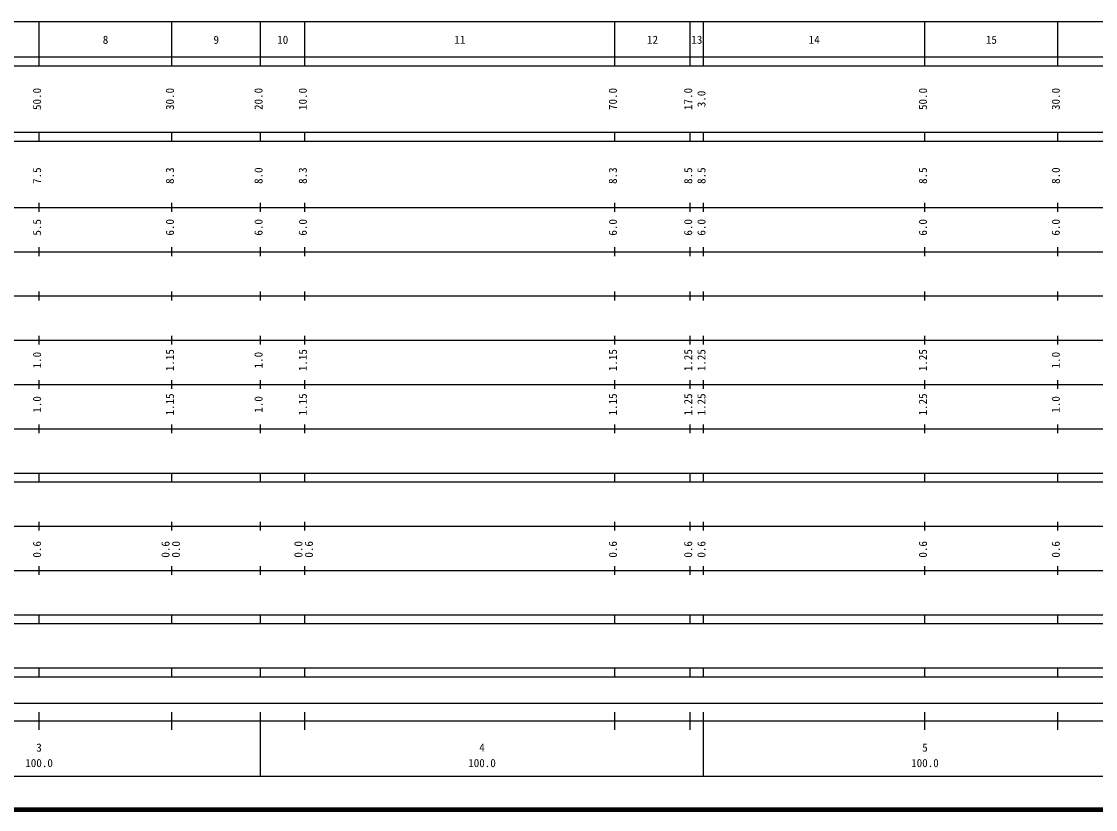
# Model space of a CAD drawing. Units: millimetres on the paper, enlarged 1000 times. Extents: x 40000 to 680000, y 20000 to 380000.
# Drawn here: x 314027 to 556508, y 20000 to 198000 of the extents above; entities that cross this region are included whole.
import ezdxf
from ezdxf.enums import TextEntityAlignment as Align

# ---------------------------------------------------------------- set-up
doc = ezdxf.new("R2010")
doc.units = ezdxf.units.MM
doc.header["$LTSCALE"] = 1000
doc.layers.add('M-TTL', color=2, linetype='Continuous', lineweight=140)
doc.layers.add('M-TTL-BAND', color=7, linetype='Continuous', lineweight=25)
doc.styles.add('ＭＳ ゴシック', font='')
doc.styles.get('ＭＳ ゴシック').set_extended_font_data('MS Gothic')

msp = doc.modelspace()

# ---------------------------------------------------------------- linework, layer by layer
at = {"layer": 'M-TTL'}
msp.add_line((40000, 20000), (680000, 20000), dxfattribs=at)
at = {"layer": 'M-TTL-BAND'}
for p, q in [((68000, 198000), (579000, 198000)), ((318000, 188000), (318000, 198000)), ((348000, 188000), (348000, 198000)), ((368000, 188000), (368000, 198000)), ((378000, 188000), (378000, 198000)), ((448000, 188000), (448000, 198000)), ((465000, 188000), (465000, 198000)), ((468000, 188000), (468000, 198000)), ((518000, 188000), (518000, 198000)), ((548000, 188000), (548000, 198000)), ((40000, 190000), (579000, 190000)), ((40000, 188000), (579000, 188000)), ((40000, 173000), (579000, 173000)), ((318000, 171000), (318000, 173000)), ((348000, 171000), (348000, 173000)), ((368000, 171000), (368000, 173000)), ((378000, 171000), (378000, 173000)), ((448000, 171000), (448000, 173000)), ((465000, 171000), (465000, 173000)), ((468000, 171000), (468000, 173000)), ((518000, 171000), (518000, 173000)), ((548000, 171000), (548000, 173000)), ((40000, 171000), (579000, 171000)), ((40000, 156000), (579000, 156000)), ((318000, 155000), (318000, 157000)), ((348000, 155000), (348000, 157000)), ((368000, 155000), (368000, 157000)), ((378000, 155000), (378000, 157000)), ((448000, 155000), (448000, 157000)), ((465000, 155000), (465000, 157000)), ((468000, 155000), (468000, 157000)), ((518000, 155000), (518000, 157000)), ((548000, 155000), (548000, 157000)), ((46000, 146000), (579000, 146000)), ((318000, 145000), (318000, 147000)), ((348000, 145000), (348000, 147000)), ((368000, 145000), (368000, 147000)), ((378000, 145000), (378000, 147000)), ((448000, 145000), (448000, 147000)), ((465000, 145000), (465000, 147000)), ((468000, 145000), (468000, 147000)), ((518000, 145000), (518000, 147000)), ((548000, 145000), (548000, 147000)), ((52000, 136000), (579000, 136000)), ((318000, 135000), (318000, 137000)), ((348000, 135000), (348000, 137000)), ((368000, 135000), (368000, 137000)), ((378000, 135000), (378000, 137000)), ((448000, 135000), (448000, 137000)), ((465000, 135000), (465000, 137000)), ((468000, 135000), (468000, 137000)), ((518000, 135000), (518000, 137000)), ((548000, 135000), (548000, 137000)), ((318000, 125000), (318000, 127000)), ((348000, 125000), (348000, 127000)), ((368000, 125000), (368000, 127000)), ((378000, 125000), (378000, 127000)), ((448000, 125000), (448000, 127000)), ((465000, 125000), (465000, 127000)), ((468000, 125000), (468000, 127000)), ((518000, 125000), (518000, 127000)), ((548000, 125000), (548000, 127000)), ((46000, 126000), (579000, 126000)), ((318000, 115000), (318000, 117000)), ((348000, 115000), (348000, 117000)), ((368000, 115000), (368000, 117000)), ((378000, 115000), (378000, 117000)), ((448000, 115000), (448000, 117000)), ((465000, 115000), (465000, 117000)), ((468000, 115000), (468000, 117000)), ((518000, 115000), (518000, 117000)), ((548000, 115000), (548000, 117000)), ((52000, 116000), (579000, 116000)), ((318000, 105000), (318000, 107000)), ((348000, 105000), (348000, 107000)), ((368000, 105000), (368000, 107000)), ((378000, 105000), (378000, 107000)), ((448000, 105000), (448000, 107000)), ((465000, 105000), (465000, 107000)), ((468000, 105000), (468000, 107000)), ((518000, 105000), (518000, 107000)), ((548000, 105000), (548000, 107000)), ((46000, 106000), (579000, 106000)), ((40000, 96000), (579000, 96000)), ((318000, 94000), (318000, 96000)), ((348000, 94000), (348000, 96000)), ((368000, 94000), (368000, 96000)), ((378000, 94000), (378000, 96000)), ((448000, 94000), (448000, 96000)), ((465000, 94000), (465000, 96000)), ((468000, 94000), (468000, 96000)), ((518000, 94000), (518000, 96000)), ((548000, 94000), (548000, 96000)), ((40000, 94000), (579000, 94000)), ((318000, 83000), (318000, 85000)), ((348000, 83000), (348000, 85000)), ((368000, 83000), (368000, 85000)), ((378000, 83000), (378000, 85000)), ((448000, 83000), (448000, 85000)), ((465000, 83000), (465000, 85000)), ((468000, 83000), (468000, 85000)), ((518000, 83000), (518000, 85000)), ((548000, 83000), (548000, 85000)), ((49000, 84000), (579000, 84000)), ((40000, 74000), (579000, 74000)), ((318000, 73000), (318000, 75000)), ((348000, 73000), (348000, 75000)), ((368000, 73000), (368000, 75000)), ((378000, 73000), (378000, 75000)), ((448000, 73000), (448000, 75000)), ((465000, 73000), (465000, 75000)), ((468000, 73000), (468000, 75000)), ((518000, 73000), (518000, 75000)), ((548000, 73000), (548000, 75000)), ((40000, 64000), (579000, 64000)), ((318000, 62000), (318000, 64000)), ((348000, 62000), (348000, 64000)), ((368000, 62000), (368000, 64000)), ((378000, 62000), (378000, 64000)), ((448000, 62000), (448000, 64000)), ((465000, 62000), (465000, 64000)), ((468000, 62000), (468000, 64000)), ((518000, 62000), (518000, 64000)), ((548000, 62000), (548000, 64000)), ((40000, 62000), (579000, 62000)), ((40000, 52000), (579000, 52000)), ((318000, 50000), (318000, 52000)), ((348000, 50000), (348000, 52000)), ((368000, 50000), (368000, 52000)), ((378000, 50000), (378000, 52000)), ((448000, 50000), (448000, 52000)), ((465000, 50000), (465000, 52000)), ((468000, 50000), (468000, 52000)), ((518000, 50000), (518000, 52000)), ((548000, 50000), (548000, 52000)), ((40000, 50000), (579000, 50000)), ((71000, 44000), (565000, 44000)), ((318000, 38000), (318000, 42000)), ((348000, 38000), (348000, 42000)), ((368000, 27500), (368000, 42000)), ((378000, 38000), (378000, 42000)), ((448000, 38000), (448000, 42000)), ((465000, 38000), (465000, 42000)), ((468000, 27500), (468000, 42000)), ((518000, 38000), (518000, 42000)), ((548000, 38000), (548000, 42000)), ((40000, 40000), (579000, 40000)), ((68000, 27500), (579000, 27500))]:
    msp.add_line(p, q, dxfattribs=at)

# ---------------------------------------------------------------- texts
at = {"layer": 'M-TTL-BAND', "style": 'ＭＳ ゴシック'}
for s, p in [('8', (333000, 192405)), ('9', (358000, 192405)), ('10', (373000, 192405)), ('11', (413000, 192405)), ('12', (456500, 192405)), ('13', (466500, 192405)), ('14', (493000, 192405)), ('15', (533000, 192405)), ('3', (318000, 32523)), ('4', (418000, 32523)), ('5', (518000, 32523)), ('100.0', (318000, 29033)), ('100.0', (418000, 29033)), ('100.0', (518000, 29033))]:
    msp.add_text(s, height=1833, dxfattribs=at).set_placement(p, align=Align.BOTTOM_CENTER)
for s, p in [('50.0', (319000, 180500)), ('30.0', (349000, 180500)), ('20.0', (369000, 180500)), ('10.0', (379000, 180500)), ('70.0', (449000, 180500)), ('17.0', (466000, 180500)), ('3.0', (469000, 180500)), ('50.0', (519000, 180500)), ('30.0', (549000, 180500)), ('7.5', (319000, 163174)), ('8.3', (349000, 163174)), ('8.0', (369000, 163174)), ('8.3', (379000, 163174)), ('8.3', (449000, 163174)), ('8.5', (466000, 163174)), ('8.5', (469000, 163174)), ('8.5', (519000, 163174)), ('8.0', (549000, 163174)), ('5.5', (319000, 151500)), ('6.0', (349000, 151500)), ('6.0', (369000, 151500)), ('6.0', (379000, 151500)), ('6.0', (449000, 151500)), ('6.0', (466000, 151500)), ('6.0', (469000, 151500)), ('6.0', (519000, 151500)), ('6.0', (549000, 151500)), ('1.15', (349000, 121500)), ('1.15', (379000, 121500)), ('1.15', (449000, 121500)), ('1.25', (466000, 121500)), ('1.25', (469000, 121500)), ('1.25', (519000, 121500)), ('1.0', (319000, 121500)), ('1.0', (369000, 121500)), ('1.0', (549000, 121500)), ('1.0', (319000, 111500)), ('1.15', (349000, 111500)), ('1.0', (369000, 111500)), ('1.15', (379000, 111500)), ('1.15', (449000, 111500)), ('1.25', (466000, 111500)), ('1.25', (469000, 111500)), ('1.25', (519000, 111500)), ('1.0', (549000, 111500)), ('0.6', (319000, 78764)), ('0.6', (348000, 78764)), ('0.0', (350370, 78764)), ('0.0', (378000, 78764)), ('0.6', (380370, 78764)), ('0.6', (449000, 78764)), ('0.6', (466000, 78764)), ('0.6', (469000, 78764)), ('0.6', (519000, 78764)), ('0.6', (549000, 78764))]:
    msp.add_text(s, height=1833, rotation=90, dxfattribs=at).set_placement(p, align=Align.BOTTOM_CENTER)

doc.saveas('drawing.dxf')
